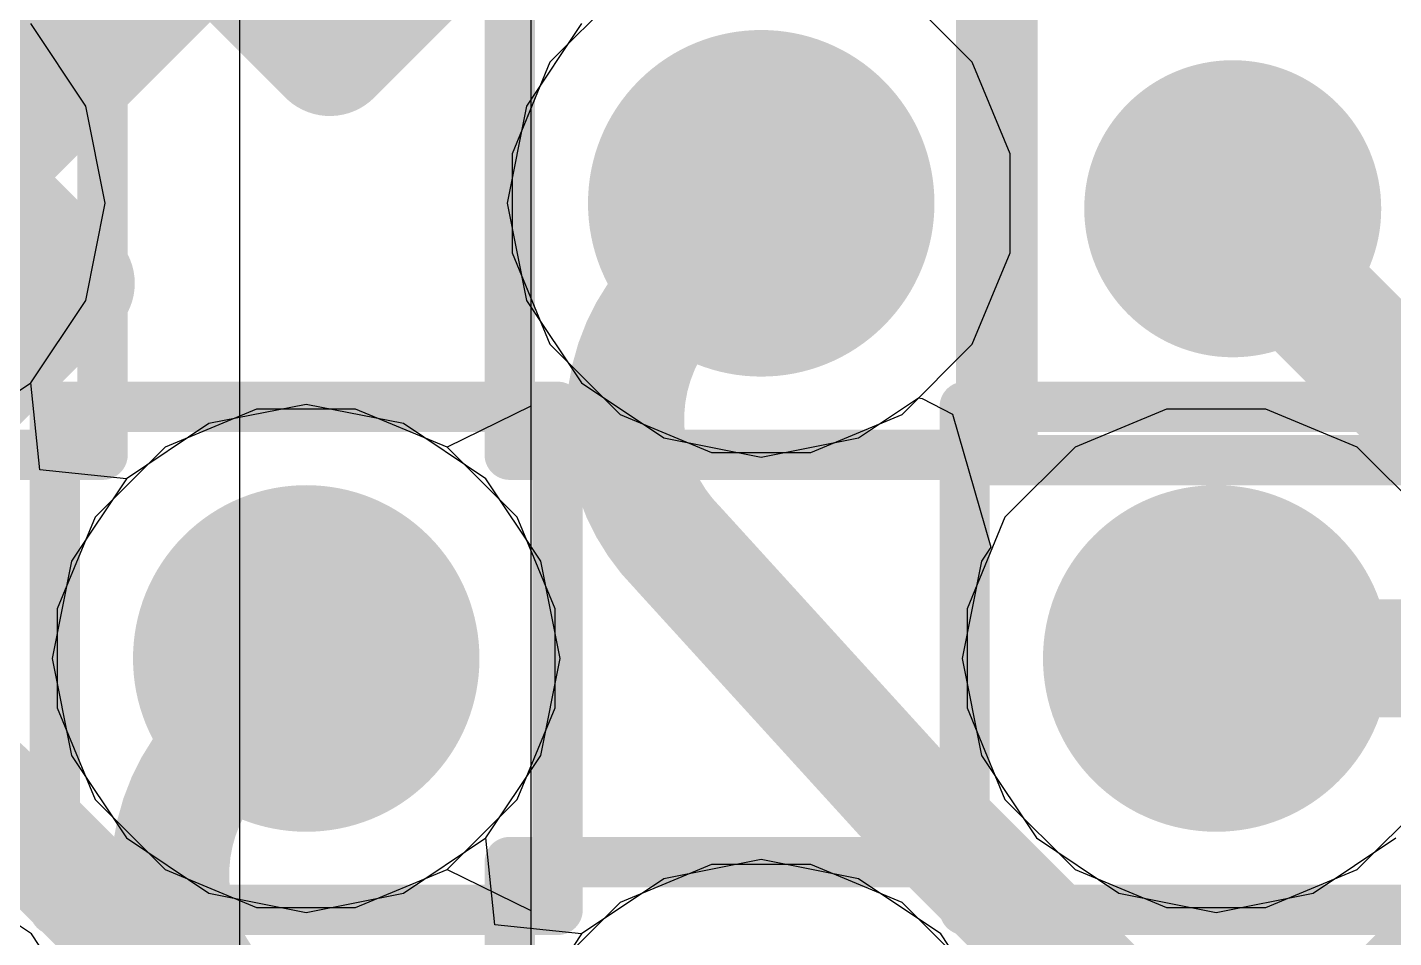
# Model space of a CAD drawing. Header units: inches. Extents: x -6 to 284, y -12 to 154.
# Drawn here: x 58.263 to 59.643, y 5.236 to 6.155 of the extents above; entities that cross this region are included whole.
import ezdxf

# ---------------------------------------------------------------- set-up
doc = ezdxf.new("R2010")
doc.units = ezdxf.units.IN
for name, color, linetype in [('Bottom Layer', 5, 'Continuous'), ('Bottom Overlay', 54, 'Continuous'), ('Bottom Paste', 16, 'Continuous'), ('Bottom Solder', 6, 'Continuous'), ('Drill Drawing', 1, 'Continuous'), ('GND-1', 16, 'Continuous'), ('GND-2', 90, 'Continuous'), ('GND-3', 216, 'Continuous'), ('GND-4', 54, 'Continuous'), ('PWR-1', 156, 'Continuous'), ('PWR-2', 130, 'Continuous'), ('Signal L1', 76, 'Continuous'), ('Signal L2', 6, 'Continuous'), ('Top Layer', 1, 'Continuous'), ('Top Paste', 8, 'Continuous'), ('Top Solder', 216, 'Continuous'), ('Via Holes', 16, 'Continuous')]:
    doc.layers.add(name, color=color, linetype=linetype)

# ---------------------------------------------------------------- blocks, each defined once
blk = doc.blocks.new('BGA_565_15_5_14_4__132')
at = {"layer": 'Top Layer'}
h = blk.add_hatch(color=1, dxfattribs=at)
edge = h.paths.add_edge_path()
edge.add_arc((-1.625, 5.525), 0.125, 0, 360)
h = blk.add_hatch(color=1, dxfattribs=at)
edge = h.paths.add_edge_path()
edge.add_arc((-1.625, 4.875), 0.125, 0, 360)
h = blk.add_hatch(color=1, dxfattribs=at)
edge = h.paths.add_edge_path()
edge.add_arc((-0.975, 4.875), 0.125, 0, 360)
at = {"layer": 'Top Paste'}
h = blk.add_hatch(color=8, dxfattribs=at)
edge = h.paths.add_edge_path()
edge.add_arc((-1.625, 5.525), 0.125, 0, 360)
h = blk.add_hatch(color=8, dxfattribs=at)
edge = h.paths.add_edge_path()
edge.add_arc((-1.625, 4.875), 0.125, 0, 360)
h = blk.add_hatch(color=8, dxfattribs=at)
edge = h.paths.add_edge_path()
edge.add_arc((-0.975, 4.875), 0.125, 0, 360)
at = {"layer": 'Top Solder'}
h = blk.add_hatch(color=216, dxfattribs=at)
edge = h.paths.add_edge_path()
edge.add_arc((-1.625, 5.525), 0.175, 0, 360)
h = blk.add_hatch(color=216, dxfattribs=at)
edge = h.paths.add_edge_path()
edge.add_arc((-1.625, 4.875), 0.175, 0, 360)
h = blk.add_hatch(color=216, dxfattribs=at)
edge = h.paths.add_edge_path()
edge.add_arc((-0.975, 4.875), 0.175, 0, 360)
blk = doc.blocks.new('CAP_0201_B_396')
at = {"layer": 'Bottom Layer'}
for points in [[(-0.45, 0.15), (-0.15, 0.15), (-0.15, -0.15), (-0.45, -0.15)], [(0.15, 0.15), (0.45, 0.15), (0.45, -0.15), (0.15, -0.15)]]:
    blk.add_hatch(color=5, dxfattribs=at).paths.add_polyline_path(points)
at = {"layer": 'Bottom Paste'}
for points in [[(-0.45, 0.15), (-0.15, 0.15), (-0.15, -0.15), (-0.45, -0.15)], [(0.15, 0.15), (0.45, 0.15), (0.45, -0.15), (0.15, -0.15)]]:
    blk.add_hatch(color=16, dxfattribs=at).paths.add_polyline_path(points)
at = {"layer": 'Bottom Solder'}
for points in [[(-0.505, 0.205), (-0.095, 0.205), (-0.095, -0.205), (-0.505, -0.205)], [(0.095, 0.205), (0.505, 0.205), (0.505, -0.205), (0.095, -0.205)]]:
    blk.add_hatch(color=6, dxfattribs=at).paths.add_polyline_path(points)
at = {"layer": 'Bottom Overlay'}
for points in [[(-0.2032, 0.2286, 0.127, 0.127, 0), (-0.5334, 0.2286, 0.127, 0.127, 0)], [(-0.5334, 0.2286, 0.127, 0.127, 0), (-0.5334, -0.2286, 0.127, 0.127, 0)], [(0.5334, 0.2286, 0.127, 0.127, 0), (0.2032, 0.2286, 0.127, 0.127, 0)], [(0.5334, 0.2286, 0.127, 0.127, 0), (0.5334, -0.2286, 0.127, 0.127, 0)], [(-0.2032, -0.2286, 0.127, 0.127, 0), (-0.5334, -0.2286, 0.127, 0.127, 0)], [(0.5334, -0.2286, 0.127, 0.127, 0), (0.2032, -0.2286, 0.127, 0.127, 0)]]:
    blk.add_lwpolyline(points, format="xyseb", dxfattribs=at)
for points in [[(-0.5651, 0.2286, 0.0635, 0.0635, 1), (-0.5016, 0.2286, 0.0635, 0.0635, 1)], [(-0.5651, 0.2286, 0.0635, 0.0635, 1), (-0.5016, 0.2286, 0.0635, 0.0635, 1)], [(-0.2349, 0.2286, 0.0635, 0.0635, 1), (-0.1714, 0.2286, 0.0635, 0.0635, 1)], [(0.1714, 0.2286, 0.0635, 0.0635, 1), (0.2349, 0.2286, 0.0635, 0.0635, 1)], [(0.5016, 0.2286, 0.0635, 0.0635, 1), (0.5651, 0.2286, 0.0635, 0.0635, 1)], [(0.5016, 0.2286, 0.0635, 0.0635, 1), (0.5651, 0.2286, 0.0635, 0.0635, 1)], [(-0.5651, -0.2286, 0.0635, 0.0635, 1), (-0.5016, -0.2286, 0.0635, 0.0635, 1)], [(-0.5651, -0.2286, 0.0635, 0.0635, 1), (-0.5016, -0.2286, 0.0635, 0.0635, 1)], [(-0.2349, -0.2286, 0.0635, 0.0635, 1), (-0.1714, -0.2286, 0.0635, 0.0635, 1)], [(0.1714, -0.2286, 0.0635, 0.0635, 1), (0.2349, -0.2286, 0.0635, 0.0635, 1)], [(0.5016, -0.2286, 0.0635, 0.0635, 1), (0.5651, -0.2286, 0.0635, 0.0635, 1)], [(0.5016, -0.2286, 0.0635, 0.0635, 1), (0.5651, -0.2286, 0.0635, 0.0635, 1)]]:
    blk.add_lwpolyline(points, format="xyseb", close=True, dxfattribs=at)
blk = doc.blocks.new('CAP_0201_B_398')
at = {"layer": 'Bottom Layer'}
for points in [[(-0.45, 0.15), (-0.15, 0.15), (-0.15, -0.15), (-0.45, -0.15)], [(0.15, 0.15), (0.45, 0.15), (0.45, -0.15), (0.15, -0.15)]]:
    blk.add_hatch(color=5, dxfattribs=at).paths.add_polyline_path(points)
at = {"layer": 'Bottom Paste'}
for points in [[(-0.45, 0.15), (-0.15, 0.15), (-0.15, -0.15), (-0.45, -0.15)], [(0.15, 0.15), (0.45, 0.15), (0.45, -0.15), (0.15, -0.15)]]:
    blk.add_hatch(color=16, dxfattribs=at).paths.add_polyline_path(points)
at = {"layer": 'Bottom Solder'}
for points in [[(-0.505, 0.205), (-0.095, 0.205), (-0.095, -0.205), (-0.505, -0.205)], [(0.095, 0.205), (0.505, 0.205), (0.505, -0.205), (0.095, -0.205)]]:
    blk.add_hatch(color=6, dxfattribs=at).paths.add_polyline_path(points)
at = {"layer": 'Bottom Overlay'}
for points in [[(-0.2032, 0.2286, 0.127, 0.127, 0), (-0.5334, 0.2286, 0.127, 0.127, 0)], [(-0.5334, 0.2286, 0.127, 0.127, 0), (-0.5334, -0.2286, 0.127, 0.127, 0)], [(0.5334, 0.2286, 0.127, 0.127, 0), (0.2032, 0.2286, 0.127, 0.127, 0)], [(0.5334, 0.2286, 0.127, 0.127, 0), (0.5334, -0.2286, 0.127, 0.127, 0)], [(-0.2032, -0.2286, 0.127, 0.127, 0), (-0.5334, -0.2286, 0.127, 0.127, 0)], [(0.5334, -0.2286, 0.127, 0.127, 0), (0.2032, -0.2286, 0.127, 0.127, 0)]]:
    blk.add_lwpolyline(points, format="xyseb", dxfattribs=at)
for points in [[(-0.5651, 0.2286, 0.0635, 0.0635, 1), (-0.5016, 0.2286, 0.0635, 0.0635, 1)], [(-0.5651, 0.2286, 0.0635, 0.0635, 1), (-0.5016, 0.2286, 0.0635, 0.0635, 1)], [(-0.2349, 0.2286, 0.0635, 0.0635, 1), (-0.1714, 0.2286, 0.0635, 0.0635, 1)], [(0.1714, 0.2286, 0.0635, 0.0635, 1), (0.2349, 0.2286, 0.0635, 0.0635, 1)], [(0.5016, 0.2286, 0.0635, 0.0635, 1), (0.5651, 0.2286, 0.0635, 0.0635, 1)], [(0.5016, 0.2286, 0.0635, 0.0635, 1), (0.5651, 0.2286, 0.0635, 0.0635, 1)], [(-0.5651, -0.2286, 0.0635, 0.0635, 1), (-0.5016, -0.2286, 0.0635, 0.0635, 1)], [(-0.5651, -0.2286, 0.0635, 0.0635, 1), (-0.5016, -0.2286, 0.0635, 0.0635, 1)], [(-0.2349, -0.2286, 0.0635, 0.0635, 1), (-0.1714, -0.2286, 0.0635, 0.0635, 1)], [(0.1714, -0.2286, 0.0635, 0.0635, 1), (0.2349, -0.2286, 0.0635, 0.0635, 1)], [(0.5016, -0.2286, 0.0635, 0.0635, 1), (0.5651, -0.2286, 0.0635, 0.0635, 1)], [(0.5016, -0.2286, 0.0635, 0.0635, 1), (0.5651, -0.2286, 0.0635, 0.0635, 1)]]:
    blk.add_lwpolyline(points, format="xyseb", close=True, dxfattribs=at)

msp = doc.modelspace()

# ---------------------------------------------------------------- hatches: boundary and pattern name
at = {"layer": 'Bottom Layer'}
h = msp.add_hatch(color=5, dxfattribs=at)
edge = h.paths.add_edge_path()
edge.add_arc((59.004, 5.9779), 0.15, 0, 360)
h = msp.add_hatch(color=5, dxfattribs=at)
edge = h.paths.add_edge_path()
edge.add_arc((59.4804, 5.9723), 0.15, 0, 360)
h = msp.add_hatch(color=5, dxfattribs=at)
edge = h.paths.add_edge_path()
edge.add_arc((58.5444, 5.5183), 0.15, 0, 360)
h = msp.add_hatch(color=5, dxfattribs=at)
edge = h.paths.add_edge_path()
edge.add_arc((59.4636, 5.5183), 0.15, 0, 360)
at = {"layer": 'GND-1'}
h = msp.add_hatch(color=16, dxfattribs=at)
edge = h.paths.add_edge_path()
edge.add_arc((59.004, 5.9779), 0.15, 0, 360)
h = msp.add_hatch(color=16, dxfattribs=at)
edge = h.paths.add_edge_path()
edge.add_arc((59.4804, 5.9723), 0.15, 0, 360)
h = msp.add_hatch(color=16, dxfattribs=at)
edge = h.paths.add_edge_path()
edge.add_arc((58.5444, 5.5183), 0.15, 0, 360)
h = msp.add_hatch(color=16, dxfattribs=at)
edge = h.paths.add_edge_path()
edge.add_arc((59.4636, 5.5183), 0.15, 0, 360)
at = {"layer": 'GND-2'}
h = msp.add_hatch(color=90, dxfattribs=at)
edge = h.paths.add_edge_path()
edge.add_arc((59.004, 5.9779), 0.15, 0, 360)
h = msp.add_hatch(color=90, dxfattribs=at)
edge = h.paths.add_edge_path()
edge.add_arc((59.4804, 5.9723), 0.15, 0, 360)
h = msp.add_hatch(color=90, dxfattribs=at)
edge = h.paths.add_edge_path()
edge.add_arc((58.5444, 5.5183), 0.15, 0, 360)
h = msp.add_hatch(color=90, dxfattribs=at)
edge = h.paths.add_edge_path()
edge.add_arc((59.4636, 5.5183), 0.15, 0, 360)
at = {"layer": 'GND-3'}
h = msp.add_hatch(color=216, dxfattribs=at)
edge = h.paths.add_edge_path()
edge.add_arc((59.004, 5.9779), 0.15, 0, 360)
h = msp.add_hatch(color=216, dxfattribs=at)
edge = h.paths.add_edge_path()
edge.add_arc((59.4804, 5.9723), 0.15, 0, 360)
h = msp.add_hatch(color=216, dxfattribs=at)
edge = h.paths.add_edge_path()
edge.add_arc((58.5444, 5.5183), 0.15, 0, 360)
h = msp.add_hatch(color=216, dxfattribs=at)
edge = h.paths.add_edge_path()
edge.add_arc((59.4636, 5.5183), 0.15, 0, 360)
at = {"layer": 'GND-4'}
h = msp.add_hatch(color=54, dxfattribs=at)
edge = h.paths.add_edge_path()
edge.add_arc((59.004, 5.9779), 0.15, 0, 360)
h = msp.add_hatch(color=54, dxfattribs=at)
edge = h.paths.add_edge_path()
edge.add_arc((59.4804, 5.9723), 0.15, 0, 360)
h = msp.add_hatch(color=54, dxfattribs=at)
edge = h.paths.add_edge_path()
edge.add_arc((58.5444, 5.5183), 0.15, 0, 360)
h = msp.add_hatch(color=54, dxfattribs=at)
edge = h.paths.add_edge_path()
edge.add_arc((59.4636, 5.5183), 0.15, 0, 360)
at = {"layer": 'PWR-1'}
h = msp.add_hatch(color=156, dxfattribs=at)
edge = h.paths.add_edge_path()
edge.add_arc((59.004, 5.9779), 0.15, 0, 360)
h = msp.add_hatch(color=156, dxfattribs=at)
edge = h.paths.add_edge_path()
edge.add_arc((59.4804, 5.9723), 0.15, 0, 360)
h = msp.add_hatch(color=156, dxfattribs=at)
edge = h.paths.add_edge_path()
edge.add_arc((58.5444, 5.5183), 0.15, 0, 360)
h = msp.add_hatch(color=156, dxfattribs=at)
edge = h.paths.add_edge_path()
edge.add_arc((59.4636, 5.5183), 0.15, 0, 360)
at = {"layer": 'PWR-2'}
h = msp.add_hatch(color=130, dxfattribs=at)
edge = h.paths.add_edge_path()
edge.add_arc((59.004, 5.9779), 0.15, 0, 360)
h = msp.add_hatch(color=130, dxfattribs=at)
edge = h.paths.add_edge_path()
edge.add_arc((59.4804, 5.9723), 0.15, 0, 360)
h = msp.add_hatch(color=130, dxfattribs=at)
edge = h.paths.add_edge_path()
edge.add_arc((58.5444, 5.5183), 0.15, 0, 360)
h = msp.add_hatch(color=130, dxfattribs=at)
edge = h.paths.add_edge_path()
edge.add_arc((59.4636, 5.5183), 0.15, 0, 360)
at = {"layer": 'Signal L1'}
h = msp.add_hatch(color=76, dxfattribs=at)
edge = h.paths.add_edge_path()
edge.add_arc((59.004, 5.9779), 0.15, 0, 360)
h = msp.add_hatch(color=76, dxfattribs=at)
edge = h.paths.add_edge_path()
edge.add_arc((59.4804, 5.9723), 0.15, 0, 360)
h = msp.add_hatch(color=76, dxfattribs=at)
edge = h.paths.add_edge_path()
edge.add_arc((58.5444, 5.5183), 0.15, 0, 360)
h = msp.add_hatch(color=76, dxfattribs=at)
edge = h.paths.add_edge_path()
edge.add_arc((59.4636, 5.5183), 0.15, 0, 360)
at = {"layer": 'Signal L2'}
h = msp.add_hatch(color=6, dxfattribs=at)
edge = h.paths.add_edge_path()
edge.add_arc((59.004, 5.9779), 0.15, 0, 360)
h = msp.add_hatch(color=6, dxfattribs=at)
edge = h.paths.add_edge_path()
edge.add_arc((59.4804, 5.9723), 0.15, 0, 360)
h = msp.add_hatch(color=6, dxfattribs=at)
edge = h.paths.add_edge_path()
edge.add_arc((58.5444, 5.5183), 0.15, 0, 360)
h = msp.add_hatch(color=6, dxfattribs=at)
edge = h.paths.add_edge_path()
edge.add_arc((59.4636, 5.5183), 0.15, 0, 360)
at = {"layer": 'Top Layer'}
h = msp.add_hatch(color=1, dxfattribs=at)
edge = h.paths.add_edge_path()
edge.add_arc((59.004, 5.9779), 0.15, 0, 360)
h = msp.add_hatch(color=1, dxfattribs=at)
edge = h.paths.add_edge_path()
edge.add_arc((59.4804, 5.9723), 0.15, 0, 360)
h = msp.add_hatch(color=1, dxfattribs=at)
edge = h.paths.add_edge_path()
edge.add_arc((58.5444, 5.5183), 0.15, 0, 360)
h = msp.add_hatch(color=1, dxfattribs=at)
edge = h.paths.add_edge_path()
edge.add_arc((59.4636, 5.5183), 0.15, 0, 360)
at = {"layer": 'Via Holes'}
h = msp.add_hatch(color=7, dxfattribs=at)
edge = h.paths.add_edge_path()
edge.add_arc((59.004, 5.9779), 0.075, 0, 360)
h = msp.add_hatch(color=7, dxfattribs=at)
edge = h.paths.add_edge_path()
edge.add_arc((59.4804, 5.9723), 0.075, 0, 360)
h = msp.add_hatch(color=7, dxfattribs=at)
edge = h.paths.add_edge_path()
edge.add_arc((58.5444, 5.5183), 0.075, 0, 360)
h = msp.add_hatch(color=7, dxfattribs=at)
edge = h.paths.add_edge_path()
edge.add_arc((59.4636, 5.5183), 0.075, 0, 360)

# ---------------------------------------------------------------- linework, layer by layer
at = {"layer": 'Bottom Layer'}
for p, q in [((58.7713, 14.3287), (58.7713, 3.6296)), ((58.7713, 6.8014), (58.7713, 6.0736)), ((58.7713, 6.0736), (58.7524, 6.0279)), ((58.7524, 6.0279), (58.7524, 5.9278)), ((58.7524, 5.9278), (58.7713, 5.8821)), ((58.7713, 5.8821), (58.7713, 5.7729)), ((58.4943, 5.7699), (58.4019, 5.7316)), ((58.5944, 5.7699), (58.4943, 5.7699)), ((58.6869, 5.7316), (58.5944, 5.7699)), ((58.7713, 5.7729), (58.6869, 5.7316)), ((58.4019, 5.7316), (58.3311, 5.6608)), ((58.3311, 5.6608), (58.2928, 5.5683)), ((58.2928, 5.5683), (58.2928, 5.4682)), ((58.2928, 5.4682), (58.3311, 5.3757)), ((58.3311, 5.3757), (58.4019, 5.305)), ((58.4019, 5.305), (58.4943, 5.2667)), ((58.5944, 5.2667), (58.6869, 5.305)), ((58.6869, 5.305), (58.7713, 5.2637)), ((58.4943, 5.2667), (58.5944, 5.2667)), ((58.7713, 5.2637), (58.7713, 5.1544))]:
    msp.add_line(p, q, dxfattribs=at)
at = {"layer": 'Drill Drawing'}
for points in [[(58.3388, 5.7239, 0.0508, 0.0508, 0), (58.3388, 6.2319, 0.0508, 0.0508, 0)], [(58.75, 5.7239, 0.0508, 0.0508, 0), (58.75, 6.2319, 0.0508, 0.0508, 0)], [(59.258, 5.7239, 0.0508, 0.0508, 0), (59.258, 6.2319, 0.0508, 0.0508, 0)], [(59.2264, 5.7183, 0.0508, 0.0508, 0), (59.2264, 6.2263, 0.0508, 0.0508, 0)], [(58.2904, 5.7723, 0.0508, 0.0508, 0), (58.7984, 5.7723, 0.0508, 0.0508, 0)], [(58.2904, 5.2643, 0.0508, 0.0508, 0), (58.2904, 5.7723, 0.0508, 0.0508, 0)], [(58.7984, 5.2643, 0.0508, 0.0508, 0), (58.7984, 5.7723, 0.0508, 0.0508, 0)], [(59.2096, 5.7723, 0.0508, 0.0508, 0), (59.7176, 5.7723, 0.0508, 0.0508, 0)], [(59.2096, 5.2643, 0.0508, 0.0508, 0), (59.2096, 5.7723, 0.0508, 0.0508, 0)], [(57.8308, 5.7239, 0.0508, 0.0508, 0), (58.3388, 5.7239, 0.0508, 0.0508, 0)], [(58.75, 5.7239, 0.0508, 0.0508, 0), (59.258, 5.7239, 0.0508, 0.0508, 0)], [(59.2264, 5.7183, 0.0508, 0.0508, 0), (59.7344, 5.7183, 0.0508, 0.0508, 0)], [(57.8314, 5.3126, 0.0508, 0.0508, 0), (58.3394, 5.3126, 0.0508, 0.0508, 0)], [(58.3394, 4.8046, 0.0508, 0.0508, 0), (58.3394, 5.3126, 0.0508, 0.0508, 0)], [(58.75, 5.3126, 0.0508, 0.0508, 0), (59.258, 5.3126, 0.0508, 0.0508, 0)], [(58.75, 4.8046, 0.0508, 0.0508, 0), (58.75, 5.3126, 0.0508, 0.0508, 0)], [(59.258, 4.8046, 0.0508, 0.0508, 0), (59.258, 5.3126, 0.0508, 0.0508, 0)], [(58.2904, 5.2643, 0.0508, 0.0508, 0), (58.7984, 5.2643, 0.0508, 0.0508, 0)], [(59.2096, 5.2643, 0.0508, 0.0508, 0), (59.7176, 5.2643, 0.0508, 0.0508, 0)]]:
    msp.add_lwpolyline(points, format="xyseb", dxfattribs=at)
for points in [[(58.2777, 5.7723, 0.0254, 0.0254, 1), (58.3031, 5.7723, 0.0254, 0.0254, 1)], [(58.2777, 5.7723, 0.0254, 0.0254, 1), (58.3031, 5.7723, 0.0254, 0.0254, 1)], [(58.7857, 5.7723, 0.0254, 0.0254, 1), (58.8111, 5.7723, 0.0254, 0.0254, 1)], [(58.7857, 5.7723, 0.0254, 0.0254, 1), (58.8111, 5.7723, 0.0254, 0.0254, 1)], [(59.1969, 5.7723, 0.0254, 0.0254, 1), (59.2223, 5.7723, 0.0254, 0.0254, 1)], [(59.1969, 5.7723, 0.0254, 0.0254, 1), (59.2223, 5.7723, 0.0254, 0.0254, 1)], [(58.3261, 5.7239, 0.0254, 0.0254, 1), (58.3515, 5.7239, 0.0254, 0.0254, 1)], [(58.3261, 5.7239, 0.0254, 0.0254, 1), (58.3515, 5.7239, 0.0254, 0.0254, 1)], [(58.7373, 5.7239, 0.0254, 0.0254, 1), (58.7627, 5.7239, 0.0254, 0.0254, 1)], [(58.7373, 5.7239, 0.0254, 0.0254, 1), (58.7627, 5.7239, 0.0254, 0.0254, 1)], [(59.2137, 5.7183, 0.0254, 0.0254, 1), (59.2391, 5.7183, 0.0254, 0.0254, 1)], [(59.2137, 5.7183, 0.0254, 0.0254, 1), (59.2391, 5.7183, 0.0254, 0.0254, 1)], [(59.2453, 5.7239, 0.0254, 0.0254, 1), (59.2707, 5.7239, 0.0254, 0.0254, 1)], [(59.2453, 5.7239, 0.0254, 0.0254, 1), (59.2707, 5.7239, 0.0254, 0.0254, 1)], [(58.3267, 5.3126, 0.0254, 0.0254, 1), (58.3521, 5.3126, 0.0254, 0.0254, 1)], [(58.3267, 5.3126, 0.0254, 0.0254, 1), (58.3521, 5.3126, 0.0254, 0.0254, 1)], [(58.7373, 5.3126, 0.0254, 0.0254, 1), (58.7627, 5.3126, 0.0254, 0.0254, 1)], [(58.7373, 5.3126, 0.0254, 0.0254, 1), (58.7627, 5.3126, 0.0254, 0.0254, 1)], [(59.2453, 5.3126, 0.0254, 0.0254, 1), (59.2707, 5.3126, 0.0254, 0.0254, 1)], [(59.2453, 5.3126, 0.0254, 0.0254, 1), (59.2707, 5.3126, 0.0254, 0.0254, 1)], [(58.2777, 5.2643, 0.0254, 0.0254, 1), (58.3031, 5.2643, 0.0254, 0.0254, 1)], [(58.2777, 5.2643, 0.0254, 0.0254, 1), (58.3031, 5.2643, 0.0254, 0.0254, 1)], [(58.7857, 5.2643, 0.0254, 0.0254, 1), (58.8111, 5.2643, 0.0254, 0.0254, 1)], [(58.7857, 5.2643, 0.0254, 0.0254, 1), (58.8111, 5.2643, 0.0254, 0.0254, 1)], [(59.1969, 5.2643, 0.0254, 0.0254, 1), (59.2223, 5.2643, 0.0254, 0.0254, 1)], [(59.1969, 5.2643, 0.0254, 0.0254, 1), (59.2223, 5.2643, 0.0254, 0.0254, 1)]]:
    msp.add_lwpolyline(points, format="xyseb", close=True, dxfattribs=at)
at = {"layer": 'GND-1'}
for p, q in [((58.8615, 6.1912), (58.7907, 6.1204)), ((59.2173, 6.1204), (59.1465, 6.1912)), ((58.7907, 6.1204), (58.7524, 6.0279)), ((59.2556, 6.0279), (59.2173, 6.1204)), ((58.7524, 6.0279), (58.7524, 5.9278)), ((59.2556, 5.9278), (59.2556, 6.0279)), ((58.7524, 5.9278), (58.7907, 5.8354)), ((59.2173, 5.8354), (59.2556, 5.9278)), ((58.7907, 5.8354), (58.8615, 5.7646)), ((59.1465, 5.7646), (59.2173, 5.8354)), ((58.4943, 5.7699), (58.4019, 5.7316)), ((58.5944, 5.7699), (58.4943, 5.7699)), ((58.6869, 5.7316), (58.5944, 5.7699)), ((59.4136, 5.7699), (59.3211, 5.7316)), ((59.5137, 5.7699), (59.4136, 5.7699)), ((59.6062, 5.7316), (59.5137, 5.7699)), ((58.8615, 5.7646), (58.954, 5.7263)), ((59.0541, 5.7263), (59.1465, 5.7646)), ((58.4019, 5.7316), (58.3311, 5.6608)), ((58.7577, 5.6608), (58.6869, 5.7316)), ((59.3211, 5.7316), (59.2503, 5.6608)), ((59.6769, 5.6608), (59.6062, 5.7316)), ((58.954, 5.7263), (59.0541, 5.7263)), ((58.3311, 5.6608), (58.2928, 5.5683)), ((58.796, 5.5683), (58.7577, 5.6608)), ((59.2503, 5.6608), (59.212, 5.5683)), ((58.2928, 5.5683), (58.2928, 5.4682)), ((58.796, 5.4682), (58.796, 5.5683)), ((59.212, 5.5683), (59.212, 5.4682)), ((58.2928, 5.4682), (58.3311, 5.3757)), ((58.7577, 5.3757), (58.796, 5.4682)), ((59.212, 5.4682), (59.2503, 5.3757)), ((58.3311, 5.3757), (58.4019, 5.305)), ((58.6869, 5.305), (58.7577, 5.3757)), ((59.2503, 5.3757), (59.3211, 5.305)), ((59.6062, 5.305), (59.6769, 5.3757)), ((58.4019, 5.305), (58.4943, 5.2667)), ((58.5944, 5.2667), (58.6869, 5.305)), ((58.954, 5.3102), (58.8615, 5.2719)), ((59.0541, 5.3102), (58.954, 5.3102)), ((59.1465, 5.2719), (59.0541, 5.3102)), ((59.3211, 5.305), (59.4136, 5.2667)), ((59.5137, 5.2667), (59.6062, 5.305)), ((58.4943, 5.2667), (58.5944, 5.2667)), ((58.8615, 5.2719), (58.7907, 5.2012)), ((59.2173, 5.2012), (59.1465, 5.2719)), ((59.4136, 5.2667), (59.5137, 5.2667))]:
    msp.add_line(p, q, dxfattribs=at)
at = {"layer": 'GND-2'}
for p, q in [((58.8615, 6.1912), (58.7907, 6.1204)), ((59.2173, 6.1204), (59.1465, 6.1912)), ((58.7907, 6.1204), (58.7524, 6.0279)), ((59.2556, 6.0279), (59.2173, 6.1204)), ((58.7524, 6.0279), (58.7524, 5.9278)), ((59.2556, 5.9278), (59.2556, 6.0279)), ((58.7524, 5.9278), (58.7907, 5.8354)), ((59.2173, 5.8354), (59.2556, 5.9278)), ((58.7907, 5.8354), (58.8615, 5.7646)), ((59.1465, 5.7646), (59.2173, 5.8354)), ((58.4943, 5.7699), (58.4019, 5.7316)), ((58.5944, 5.7699), (58.4943, 5.7699)), ((58.6869, 5.7316), (58.5944, 5.7699)), ((59.4136, 5.7699), (59.3211, 5.7316)), ((59.5137, 5.7699), (59.4136, 5.7699)), ((59.6062, 5.7316), (59.5137, 5.7699)), ((58.8615, 5.7646), (58.954, 5.7263)), ((59.0541, 5.7263), (59.1465, 5.7646)), ((58.4019, 5.7316), (58.3311, 5.6608)), ((58.7577, 5.6608), (58.6869, 5.7316)), ((59.3211, 5.7316), (59.2503, 5.6608)), ((59.6769, 5.6608), (59.6062, 5.7316)), ((58.954, 5.7263), (59.0541, 5.7263)), ((58.3311, 5.6608), (58.2928, 5.5683)), ((58.796, 5.5683), (58.7577, 5.6608)), ((59.2503, 5.6608), (59.212, 5.5683)), ((58.2928, 5.5683), (58.2928, 5.4682)), ((58.796, 5.4682), (58.796, 5.5683)), ((59.212, 5.5683), (59.212, 5.4682)), ((58.2928, 5.4682), (58.3311, 5.3757)), ((58.7577, 5.3757), (58.796, 5.4682)), ((59.212, 5.4682), (59.2503, 5.3757)), ((58.3311, 5.3757), (58.4019, 5.305)), ((58.6869, 5.305), (58.7577, 5.3757)), ((59.2503, 5.3757), (59.3211, 5.305)), ((59.6062, 5.305), (59.6769, 5.3757)), ((58.4019, 5.305), (58.4943, 5.2667)), ((58.5944, 5.2667), (58.6869, 5.305)), ((58.954, 5.3102), (58.8615, 5.2719)), ((59.0541, 5.3102), (58.954, 5.3102)), ((59.1465, 5.2719), (59.0541, 5.3102)), ((59.3211, 5.305), (59.4136, 5.2667)), ((59.5137, 5.2667), (59.6062, 5.305)), ((58.4943, 5.2667), (58.5944, 5.2667)), ((58.8615, 5.2719), (58.7907, 5.2012)), ((59.2173, 5.2012), (59.1465, 5.2719)), ((59.4136, 5.2667), (59.5137, 5.2667))]:
    msp.add_line(p, q, dxfattribs=at)
at = {"layer": 'GND-3'}
for p, q in [((58.8615, 6.1912), (58.7907, 6.1204)), ((59.2173, 6.1204), (59.1465, 6.1912)), ((58.7907, 6.1204), (58.7524, 6.0279)), ((59.2556, 6.0279), (59.2173, 6.1204)), ((58.7524, 6.0279), (58.7524, 5.9278)), ((59.2556, 5.9278), (59.2556, 6.0279)), ((58.7524, 5.9278), (58.7907, 5.8354)), ((59.2173, 5.8354), (59.2556, 5.9278)), ((58.7907, 5.8354), (58.8615, 5.7646)), ((59.1465, 5.7646), (59.2173, 5.8354)), ((58.4943, 5.7699), (58.4019, 5.7316)), ((58.5944, 5.7699), (58.4943, 5.7699)), ((58.6869, 5.7316), (58.5944, 5.7699)), ((59.4136, 5.7699), (59.3211, 5.7316)), ((59.5137, 5.7699), (59.4136, 5.7699)), ((59.6062, 5.7316), (59.5137, 5.7699)), ((58.8615, 5.7646), (58.954, 5.7263)), ((59.0541, 5.7263), (59.1465, 5.7646)), ((58.4019, 5.7316), (58.3311, 5.6608)), ((58.7577, 5.6608), (58.6869, 5.7316)), ((59.3211, 5.7316), (59.2503, 5.6608)), ((59.6769, 5.6608), (59.6062, 5.7316)), ((58.954, 5.7263), (59.0541, 5.7263)), ((58.3311, 5.6608), (58.2928, 5.5683)), ((58.796, 5.5683), (58.7577, 5.6608)), ((59.2503, 5.6608), (59.212, 5.5683)), ((58.2928, 5.5683), (58.2928, 5.4682)), ((58.796, 5.4682), (58.796, 5.5683)), ((59.212, 5.5683), (59.212, 5.4682)), ((58.2928, 5.4682), (58.3311, 5.3757)), ((58.7577, 5.3757), (58.796, 5.4682)), ((59.212, 5.4682), (59.2503, 5.3757)), ((58.3311, 5.3757), (58.4019, 5.305)), ((58.6869, 5.305), (58.7577, 5.3757)), ((59.2503, 5.3757), (59.3211, 5.305)), ((59.6062, 5.305), (59.6769, 5.3757)), ((58.4019, 5.305), (58.4943, 5.2667)), ((58.5944, 5.2667), (58.6869, 5.305)), ((58.954, 5.3102), (58.8615, 5.2719)), ((59.0541, 5.3102), (58.954, 5.3102)), ((59.1465, 5.2719), (59.0541, 5.3102)), ((59.3211, 5.305), (59.4136, 5.2667)), ((59.5137, 5.2667), (59.6062, 5.305)), ((58.4943, 5.2667), (58.5944, 5.2667)), ((58.8615, 5.2719), (58.7907, 5.2012)), ((59.2173, 5.2012), (59.1465, 5.2719)), ((59.4136, 5.2667), (59.5137, 5.2667))]:
    msp.add_line(p, q, dxfattribs=at)
at = {"layer": 'GND-4'}
for p, q in [((58.8615, 6.1912), (58.7907, 6.1204)), ((59.2173, 6.1204), (59.1465, 6.1912)), ((58.7907, 6.1204), (58.7524, 6.0279)), ((59.2556, 6.0279), (59.2173, 6.1204)), ((58.7524, 6.0279), (58.7524, 5.9278)), ((59.2556, 5.9278), (59.2556, 6.0279)), ((58.7524, 5.9278), (58.7907, 5.8354)), ((59.2173, 5.8354), (59.2556, 5.9278)), ((58.7907, 5.8354), (58.8615, 5.7646)), ((59.1465, 5.7646), (59.2173, 5.8354)), ((58.4943, 5.7699), (58.4019, 5.7316)), ((58.5944, 5.7699), (58.4943, 5.7699)), ((58.6869, 5.7316), (58.5944, 5.7699)), ((59.4136, 5.7699), (59.3211, 5.7316)), ((59.5137, 5.7699), (59.4136, 5.7699)), ((59.6062, 5.7316), (59.5137, 5.7699)), ((58.8615, 5.7646), (58.954, 5.7263)), ((59.0541, 5.7263), (59.1465, 5.7646)), ((58.4019, 5.7316), (58.3311, 5.6608)), ((58.7577, 5.6608), (58.6869, 5.7316)), ((59.3211, 5.7316), (59.2503, 5.6608)), ((59.6769, 5.6608), (59.6062, 5.7316)), ((58.954, 5.7263), (59.0541, 5.7263)), ((58.3311, 5.6608), (58.2928, 5.5683)), ((58.796, 5.5683), (58.7577, 5.6608)), ((59.2503, 5.6608), (59.212, 5.5683)), ((58.2928, 5.5683), (58.2928, 5.4682)), ((58.796, 5.4682), (58.796, 5.5683)), ((59.212, 5.5683), (59.212, 5.4682)), ((58.2928, 5.4682), (58.3311, 5.3757)), ((58.7577, 5.3757), (58.796, 5.4682)), ((59.212, 5.4682), (59.2503, 5.3757)), ((58.3311, 5.3757), (58.4019, 5.305)), ((58.6869, 5.305), (58.7577, 5.3757)), ((59.2503, 5.3757), (59.3211, 5.305)), ((59.6062, 5.305), (59.6769, 5.3757)), ((58.4019, 5.305), (58.4943, 5.2667)), ((58.5944, 5.2667), (58.6869, 5.305)), ((58.954, 5.3102), (58.8615, 5.2719)), ((59.0541, 5.3102), (58.954, 5.3102)), ((59.1465, 5.2719), (59.0541, 5.3102)), ((59.3211, 5.305), (59.4136, 5.2667)), ((59.5137, 5.2667), (59.6062, 5.305)), ((58.4943, 5.2667), (58.5944, 5.2667)), ((58.8615, 5.2719), (58.7907, 5.2012)), ((59.2173, 5.2012), (59.1465, 5.2719)), ((59.4136, 5.2667), (59.5137, 5.2667))]:
    msp.add_line(p, q, dxfattribs=at)
at = {"layer": 'PWR-1'}
for p, q in [((58.3218, 6.076), (58.2662, 6.1593)), ((58.8226, 6.1593), (58.767, 6.076)), ((58.3413, 5.9779), (58.3218, 6.076)), ((58.767, 6.076), (58.7475, 5.9779)), ((58.3218, 5.8797), (58.3413, 5.9779)), ((58.7475, 5.9779), (58.767, 5.8797)), ((58.2662, 5.7965), (58.3218, 5.8797)), ((58.767, 5.8797), (58.8226, 5.7965)), ((58.1829, 5.7409), (58.2662, 5.7965)), ((58.8226, 5.7965), (58.9058, 5.7409)), ((58.5444, 5.7748), (58.4462, 5.7553)), ((58.6426, 5.7553), (58.5444, 5.7748)), ((59.1022, 5.7409), (59.1628, 5.7813)), ((59.1628, 5.7813), (59.1667, 5.7806)), ((59.1667, 5.7806), (59.1973, 5.7648)), ((59.1973, 5.7648), (59.236, 5.6305)), ((58.4462, 5.7553), (58.363, 5.6997)), ((58.7258, 5.6997), (58.6426, 5.7553)), ((58.9058, 5.7409), (59.004, 5.7213)), ((59.004, 5.7213), (59.1022, 5.7409)), ((58.363, 5.6997), (58.3074, 5.6164)), ((58.7814, 5.6164), (58.7258, 5.6997)), ((59.236, 5.6305), (59.2266, 5.6164)), ((58.3074, 5.6164), (58.2879, 5.5183)), ((58.8009, 5.5183), (58.7814, 5.6164)), ((59.2266, 5.6164), (59.2071, 5.5183)), ((58.2879, 5.5183), (58.3074, 5.4201)), ((58.7814, 5.4201), (58.8009, 5.5183)), ((59.2071, 5.5183), (59.2266, 5.4201)), ((58.3074, 5.4201), (58.363, 5.3369)), ((58.7258, 5.3369), (58.7814, 5.4201)), ((59.2266, 5.4201), (59.2822, 5.3369)), ((58.363, 5.3369), (58.4462, 5.2813)), ((58.6426, 5.2813), (58.7258, 5.3369)), ((59.2822, 5.3369), (59.3655, 5.2813)), ((59.5618, 5.2813), (59.645, 5.3369)), ((59.004, 5.3152), (58.9058, 5.2956)), ((59.1022, 5.2956), (59.004, 5.3152)), ((58.2668, 5.24), (58.1836, 5.2956)), ((58.9058, 5.2956), (58.8226, 5.24)), ((59.1854, 5.24), (59.1022, 5.2956)), ((58.4462, 5.2813), (58.5444, 5.2617)), ((58.5444, 5.2617), (58.6426, 5.2813)), ((59.3655, 5.2813), (59.4636, 5.2617)), ((59.4636, 5.2617), (59.5618, 5.2813)), ((58.3224, 5.1568), (58.2668, 5.24)), ((58.8226, 5.24), (58.767, 5.1568)), ((59.241, 5.1568), (59.1854, 5.24))]:
    msp.add_line(p, q, dxfattribs=at)
at = {"layer": 'PWR-2'}
for p, q in [((58.3218, 6.076), (58.2662, 6.1593)), ((58.8226, 6.1593), (58.767, 6.076)), ((58.3413, 5.9779), (58.3218, 6.076)), ((58.767, 6.076), (58.7475, 5.9779)), ((58.3218, 5.8797), (58.3413, 5.9779)), ((58.7475, 5.9779), (58.767, 5.8797)), ((58.2662, 5.7965), (58.3218, 5.8797)), ((58.767, 5.8797), (58.8226, 5.7965)), ((58.2753, 5.7087), (58.2662, 5.7965)), ((58.8226, 5.7965), (58.9058, 5.7409)), ((58.5444, 5.7748), (58.4462, 5.7553)), ((58.6426, 5.7553), (58.5444, 5.7748)), ((59.1022, 5.7409), (59.1628, 5.7813)), ((59.1628, 5.7813), (59.1667, 5.7806)), ((59.1667, 5.7806), (59.1973, 5.7648)), ((59.1973, 5.7648), (59.236, 5.6305)), ((58.4462, 5.7553), (58.363, 5.6997)), ((58.7258, 5.6997), (58.6426, 5.7553)), ((58.9058, 5.7409), (59.004, 5.7213)), ((59.004, 5.7213), (59.1022, 5.7409)), ((58.363, 5.6997), (58.2753, 5.7087)), ((58.7814, 5.6164), (58.7258, 5.6997)), ((59.236, 5.6305), (59.2266, 5.6164)), ((58.8009, 5.5183), (58.7814, 5.6164)), ((59.2266, 5.6164), (59.2071, 5.5183)), ((58.7814, 5.4201), (58.8009, 5.5183)), ((59.2071, 5.5183), (59.2266, 5.4201)), ((58.7258, 5.3369), (58.7814, 5.4201)), ((59.2266, 5.4201), (59.2822, 5.3369)), ((58.7349, 5.2491), (58.7258, 5.3369)), ((59.2822, 5.3369), (59.3655, 5.2813)), ((59.5618, 5.2813), (59.645, 5.3369)), ((59.004, 5.3152), (58.9058, 5.2956)), ((59.1022, 5.2956), (59.004, 5.3152)), ((58.9058, 5.2956), (58.8226, 5.24)), ((59.1854, 5.24), (59.1022, 5.2956)), ((59.3655, 5.2813), (59.4636, 5.2617)), ((59.4636, 5.2617), (59.5618, 5.2813)), ((58.8226, 5.24), (58.7349, 5.2491)), ((59.241, 5.1568), (59.1854, 5.24))]:
    msp.add_line(p, q, dxfattribs=at)
at = {"layer": 'Signal L1'}
for points in [[(58.9205, 5.8896, 0.1194, 0.1194, 0), (59.004, 5.9779, 0.1194, 0.1194, 0)], [(58.9205, 5.629, 0.1194, 0.1194, -0.414214), (58.9205, 5.8896, 0.1194, 0.1194, 0)], [(58.9205, 5.629, 0.1194, 0.1194, 0), (59.1654, 5.3601, 0.1194, 0.1194, 0)], [(58.4609, 5.4299, 0.1194, 0.1194, 0), (58.5444, 5.5183, 0.1194, 0.1194, 0)], [(59.4637, 5.5183, 0.1194, 0.1194, 0), (60.7999, 5.5183, 0.1194, 0.1194, 0)], [(58.4609, 5.1693, 0.1194, 0.1194, -0.414214), (58.4609, 5.4299, 0.1194, 0.1194, 0)], [(59.1654, 5.3601, 0.1194, 0.1194, 0), (59.5263, 4.9992, 0.1194, 0.1194, 0)]]:
    msp.add_lwpolyline(points, format="xyseb", dxfattribs=at)
for points in [[(58.9742, 5.9779, 0.0597, 0.0597, 1), (59.0339, 5.9779, 0.0597, 0.0597, 1)], [(58.8907, 5.8896, 0.0597, 0.0597, 1), (58.9504, 5.8896, 0.0597, 0.0597, 1)], [(58.8907, 5.8896, 0.0597, 0.0597, 1), (58.9504, 5.8896, 0.0597, 0.0597, 1)], [(58.8907, 5.629, 0.0597, 0.0597, 1), (58.9504, 5.629, 0.0597, 0.0597, 1)], [(58.8907, 5.629, 0.0597, 0.0597, 1), (58.9504, 5.629, 0.0597, 0.0597, 1)], [(58.5145, 5.5183, 0.0597, 0.0597, 1), (58.5742, 5.5183, 0.0597, 0.0597, 1)], [(59.4338, 5.5183, 0.0597, 0.0597, 1), (59.4935, 5.5183, 0.0597, 0.0597, 1)], [(58.4311, 5.4299, 0.0597, 0.0597, 1), (58.4907, 5.4299, 0.0597, 0.0597, 1)], [(58.4311, 5.4299, 0.0597, 0.0597, 1), (58.4907, 5.4299, 0.0597, 0.0597, 1)], [(59.1355, 5.3601, 0.0597, 0.0597, 1), (59.1952, 5.3601, 0.0597, 0.0597, 1)], [(59.1355, 5.3601, 0.0597, 0.0597, 1), (59.1952, 5.3601, 0.0597, 0.0597, 1)]]:
    msp.add_lwpolyline(points, format="xyseb", close=True, dxfattribs=at)
at = {"layer": 'Signal L2'}
for points in [[(57.8997, 5.5183, 0.1194, 0.1194, -0.198912), (58.2179, 5.3865, 0.1194, 0.1194, 0)], [(58.2179, 5.3865, 0.1194, 0.1194, 0), (58.6674, 4.937, 0.1194, 0.1194, 0)]]:
    msp.add_lwpolyline(points, format="xyseb", dxfattribs=at)
msp.add_lwpolyline([(58.1881, 5.3865, 0.0597, 0.0597, 1), (58.2478, 5.3865, 0.0597, 0.0597, 1)], format="xyseb", close=True, dxfattribs=at)
msp.add_lwpolyline([(58.1881, 5.3865, 0.0597, 0.0597, 1), (58.2478, 5.3865, 0.0597, 0.0597, 1)], format="xyseb", close=True, dxfattribs=at)
at = {"layer": 'Top Layer'}
msp.add_line((58.4769, 13.8737), (58.4769, 2.8999), dxfattribs=at)
for points in [[(58.0849, 5.9778, 0.254, 0.254, 0), (58.5445, 6.4375, 0.254, 0.254, 0)], [(59.4805, 5.9613, 0.127, 0.127, 0), (59.8105, 5.6313, 0.127, 0.127, 0)], [(59.21, 4.6805, 0.2032, 0.2032, 0), (59.8616, 5.3322, 0.2032, 0.2032, 0)]]:
    msp.add_lwpolyline(points, format="xyseb", dxfattribs=at)
msp.add_lwpolyline([(59.4488, 5.9613, 0.0635, 0.0635, 1), (59.5123, 5.9613, 0.0635, 0.0635, 1)], format="xyseb", close=True, dxfattribs=at)

# ---------------------------------------------------------------- block references
for name, p, rotation in [('BGA_565_15_5_14_4__132', (54.4079, 8.2759), 225), ('CAP_0201_B_398', (58.3528, 6.6682), 135), ('CAP_0201_B_396', (57.769, 6.1125), 135)]:
    msp.add_blockref(name, p, dxfattribs=dict(rotation=rotation))

doc.saveas('drawing.dxf')
